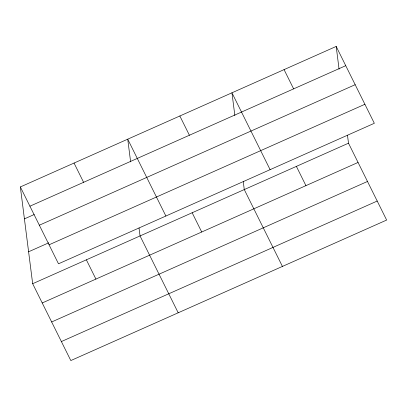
<?xml version="1.0" encoding="UTF-8"?>
<svg xmlns="http://www.w3.org/2000/svg" width="407" height="407" viewBox="0 0 407 407"><rect width="100%" height="100%" fill="white"/><g stroke="black" fill="none" stroke-linecap="round" stroke-linejoin="round"><path stroke-width="0.61" d="M20.35 186.945L336.182 46.434L374.333 123.285L58.501 263.802L20.35 186.945L32.667 283.715L70.818 360.566L386.65 220.055L348.499 143.198L347.481 135.216M29.909 206.201L345.736 65.685M24.415 218.88L34.229 214.514M39.342 225.208L355.174 84.692M28.602 251.78L48.809 242.791M49.064 244.795L364.896 104.278M32.667 283.715L348.499 143.198M42.226 302.966L358.053 162.449M51.664 321.973L367.49 181.461M61.386 341.559L377.213 201.043M284.066 69.617L293.625 88.868M296.388 166.382L305.942 185.638M270.106 169.658L231.954 92.801L234.849 115.522M282.427 266.422L244.276 189.565L243.259 181.583M179.843 115.985L189.403 135.241M192.16 212.754L201.719 232.005M165.883 216.025L127.732 139.169L130.627 161.894M178.2 312.795L140.049 235.938L139.036 227.956M74.043 163.059L83.598 182.311M86.36 259.824L95.915 279.08M336.182 46.434L339.072 69.154"/></g></svg>
